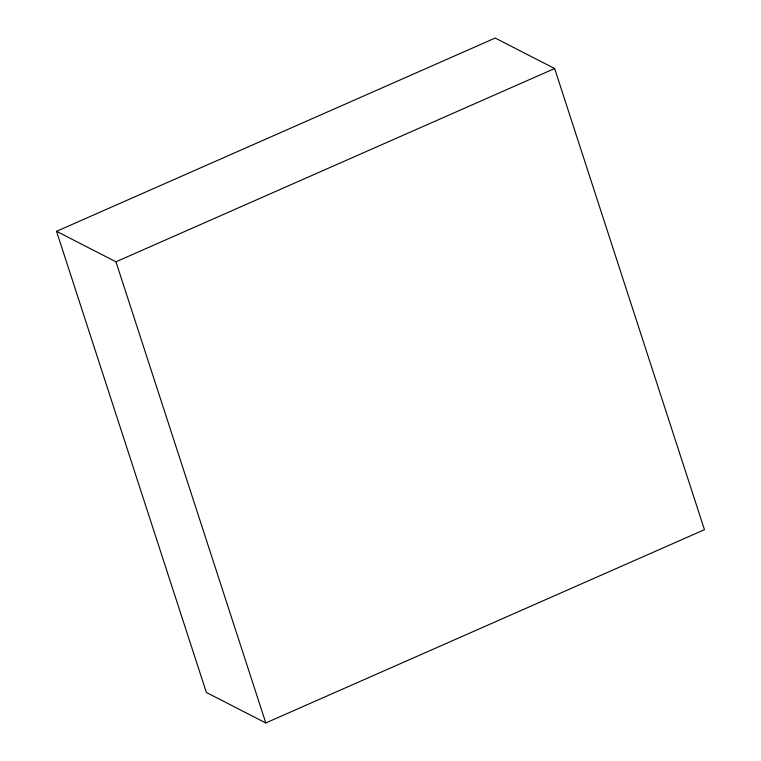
<?xml version="1.0" encoding="UTF-8"?>
<svg xmlns="http://www.w3.org/2000/svg" width="761" height="761" viewBox="0 0 761 761"><rect width="100%" height="100%" fill="white"/><g stroke="black" fill="none" stroke-linecap="round" stroke-linejoin="round"><path stroke-width="1.14" d="M56.542 231.315L495.202 38.05L554.626 68.528L704.458 529.685L265.798 722.95L206.374 692.472L56.542 231.315L115.957 261.803L265.798 722.95M115.957 261.803L554.626 68.528"/></g></svg>
